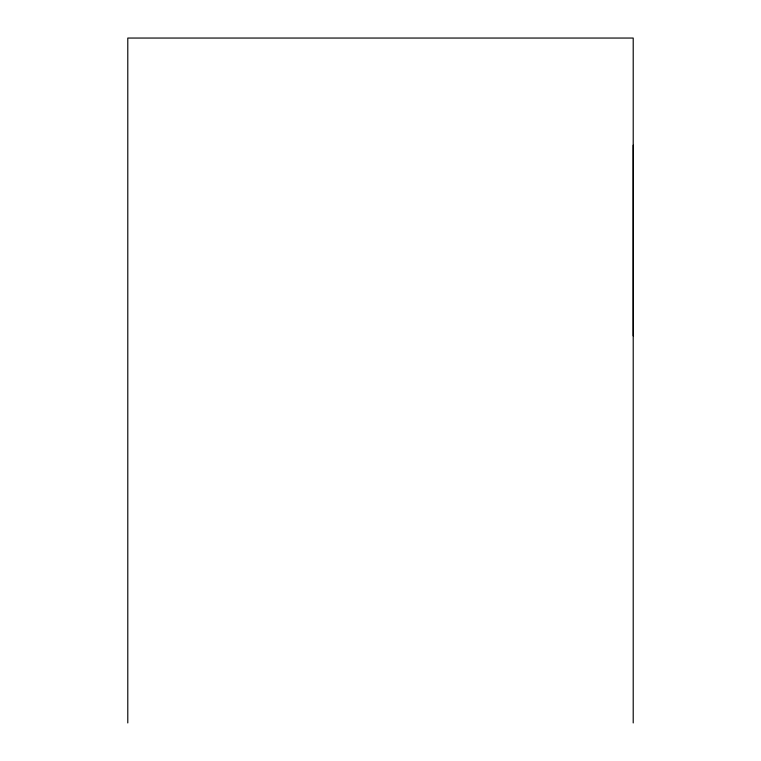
<?xml version="1.0" encoding="UTF-8"?>
<svg xmlns="http://www.w3.org/2000/svg" width="761" height="761" viewBox="0 0 761 761"><rect width="100%" height="100%" fill="white"/><g stroke="black" fill="none" stroke-linecap="round" stroke-linejoin="round"><path stroke-width="1.14" d="M633.209 335.858L633.209 145.199M633.209 722.95L633.209 38.05L127.791 38.05L127.791 722.95"/></g></svg>
